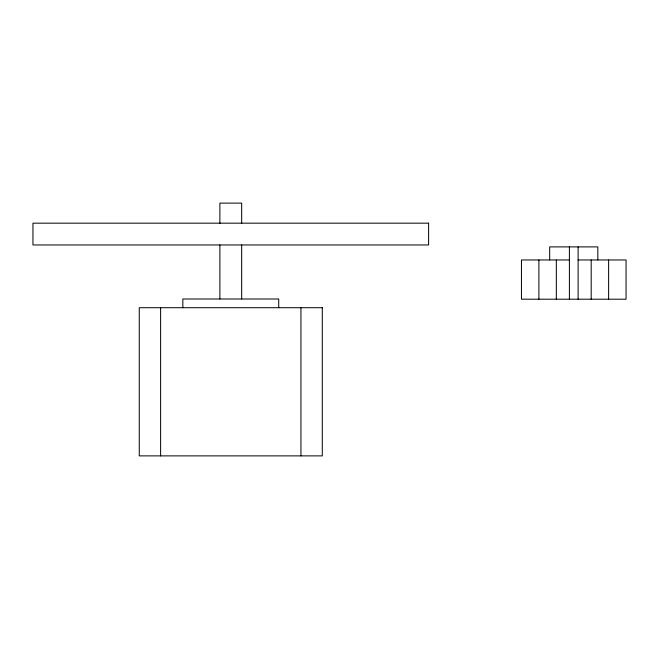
<?xml version="1.0" encoding="UTF-8"?>
<svg xmlns="http://www.w3.org/2000/svg" width="659" height="659" viewBox="0 0 659 659"><rect width="100%" height="100%" fill="white"/><g stroke="black" fill="none" stroke-linecap="round" stroke-linejoin="round"><path stroke-width="0.99" d="M569.401 259.967L521.458 259.967L521.458 299.194L626.05 299.194L626.05 259.967L578.116 259.967M608.619 259.967L608.619 299.194M597.828 259.967L597.828 246.894L549.68 246.894L549.68 259.967M591.189 259.967L591.189 299.194M578.116 246.894L578.116 299.194M569.401 246.894L569.401 299.194M556.328 259.967L556.328 299.194M538.889 259.967L538.889 299.194M300.941 307.712L300.941 455.88M278.716 307.712L278.716 298.997L182.848 298.997L182.848 307.712M241.672 223.516L241.672 203.12L219.884 203.12L219.884 223.516M241.672 244.942L241.672 298.997M219.884 244.942L219.884 298.997M160.615 307.712L160.615 455.88M428.614 223.17L32.95 223.17L32.95 244.959L428.614 244.959L428.614 223.17M322.292 307.712L139.263 307.712L139.263 455.88L322.292 455.88L322.292 307.712"/></g></svg>
